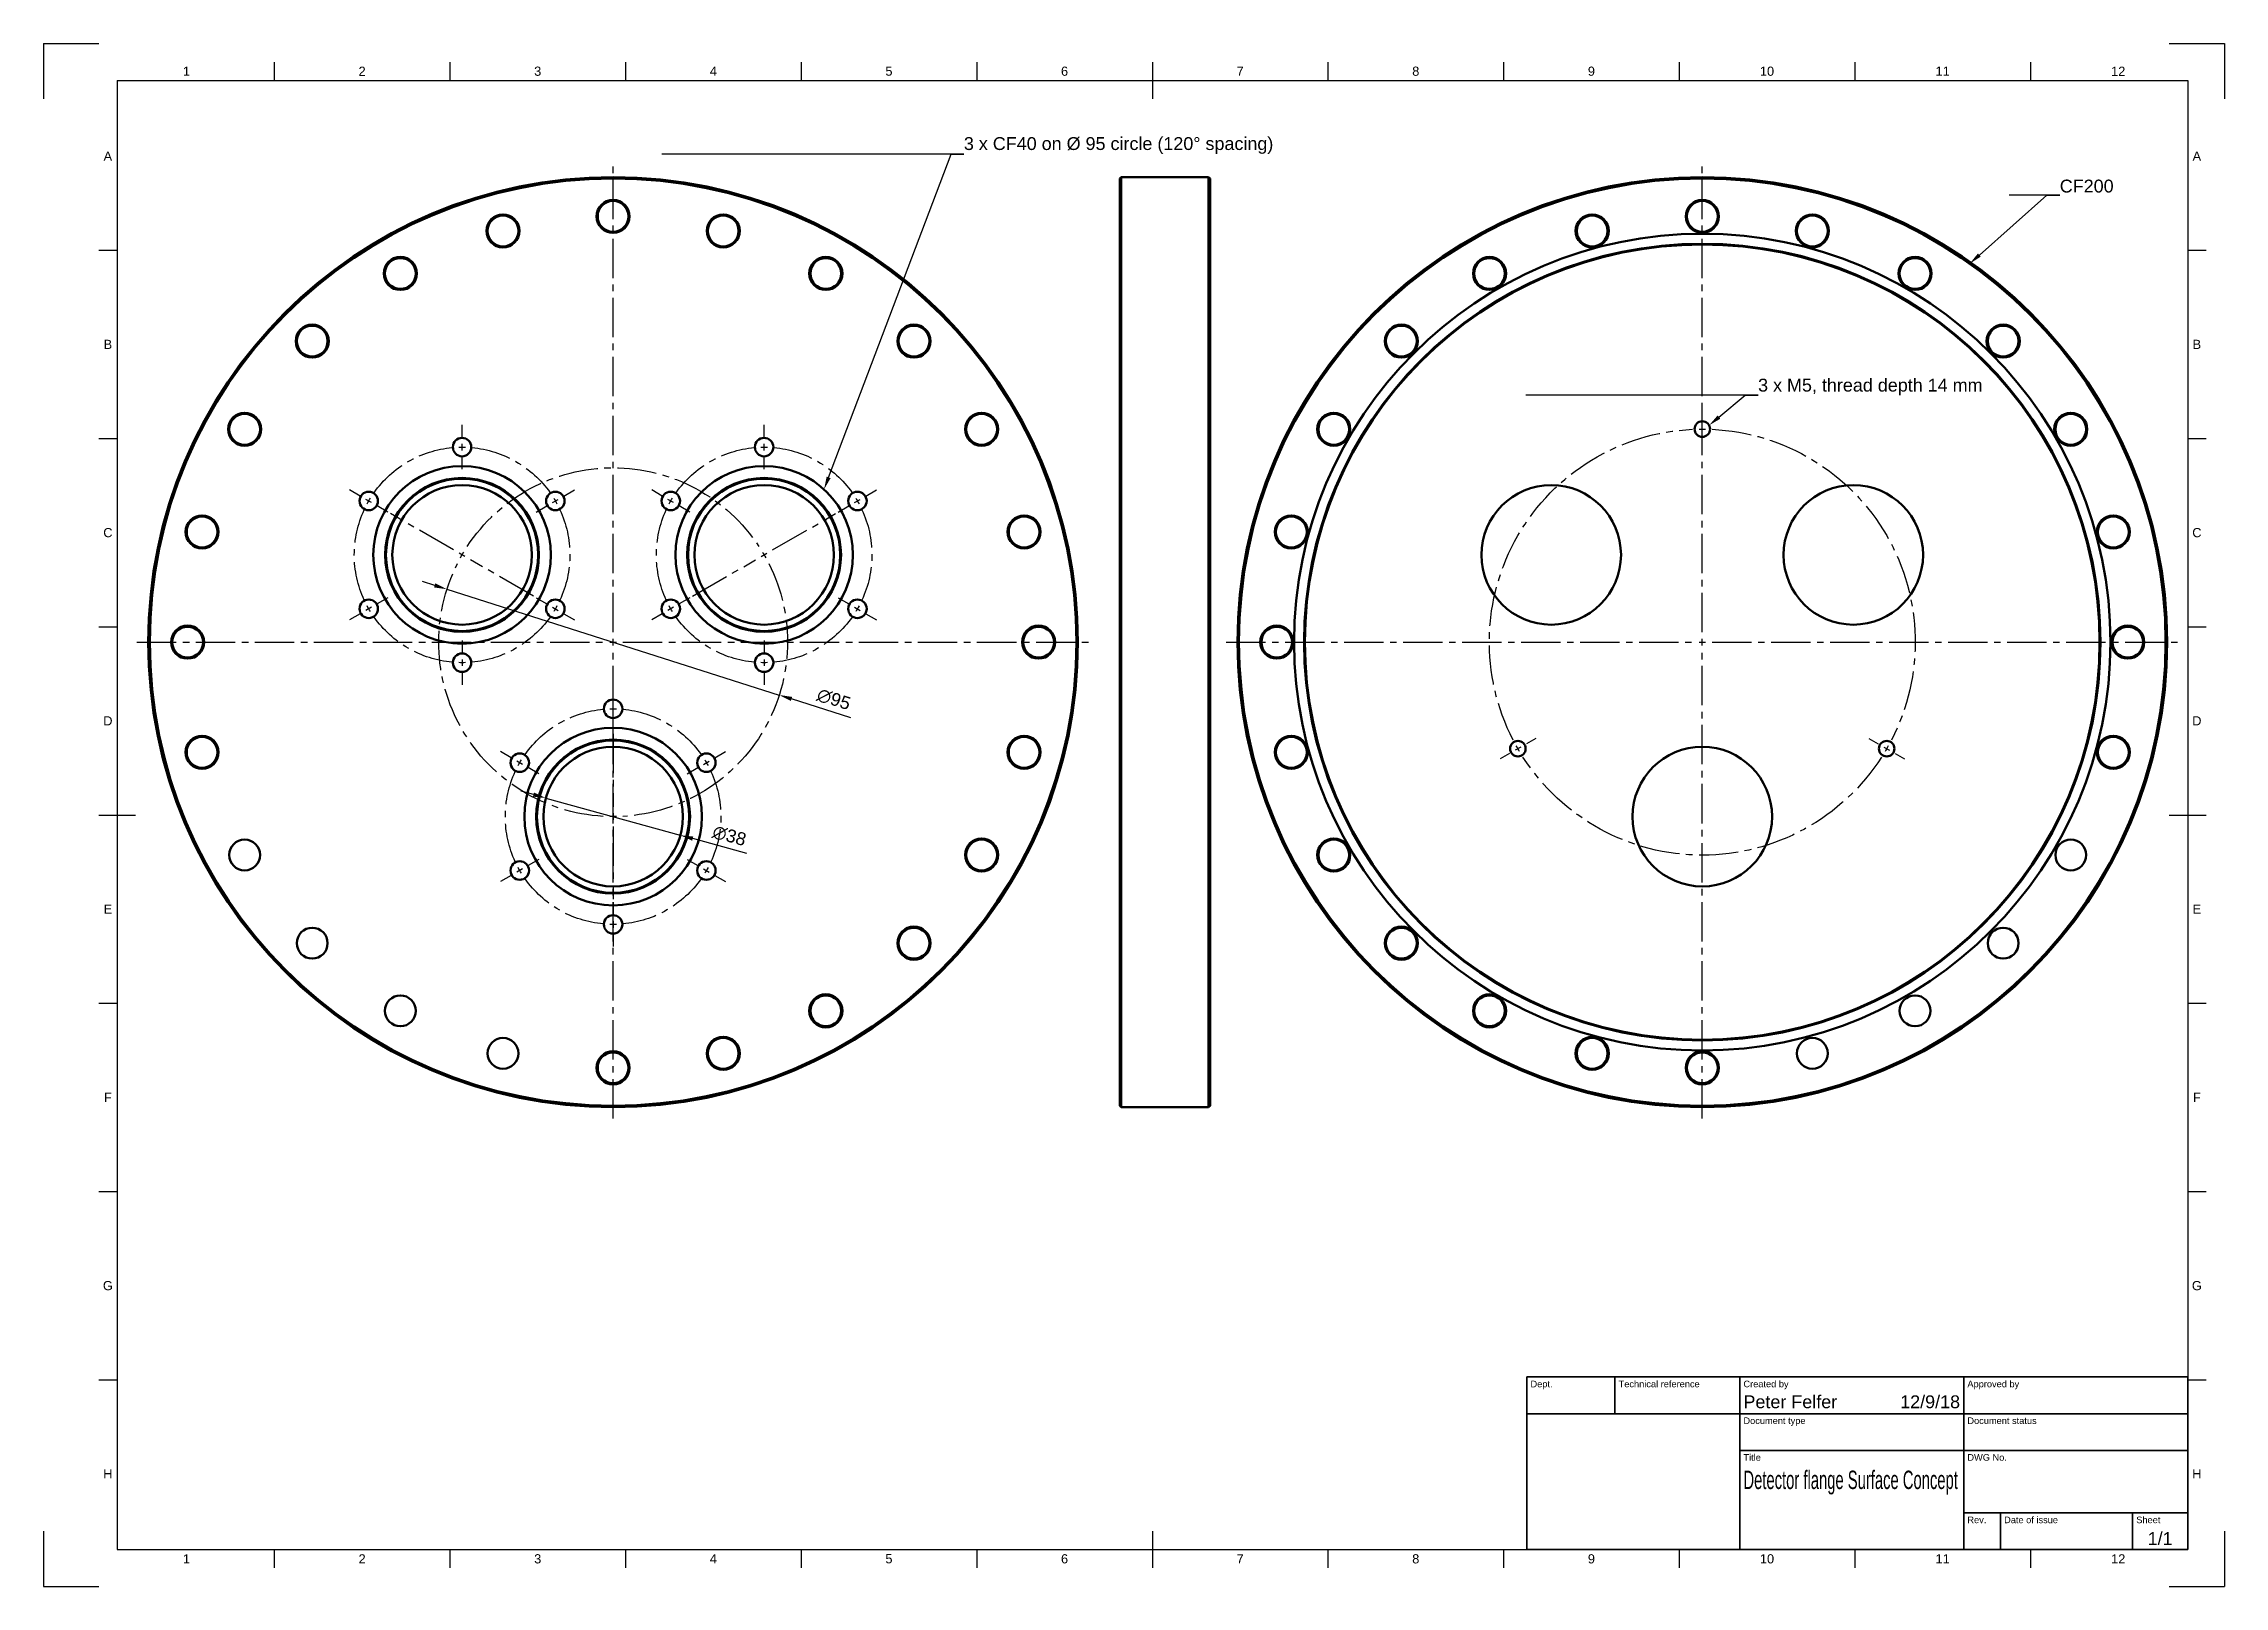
# Model space of a CAD drawing. Header units: millimetres. Extents: x 0 to 594, y 0 to 420.
import ezdxf
from ezdxf import colors
from ezdxf.entities.mleader import LeaderData, LeaderLine
from ezdxf.enums import TextEntityAlignment as Align
from ezdxf.math import Vec2, Vec3

# ---------------------------------------------------------------- set-up
doc = ezdxf.new("R2010")
doc.units = ezdxf.units.MM
doc.header["$LTSCALE"] = 0.75
doc.linetypes.add('CENTER2', pattern=[28.575, 19.05, -3.175, 3.175, -3.175])
for name, color, linetype, lineweight in [('Border', 7, 'Continuous', 25), ('FD_Dimensions', 7, 'Continuous', 25), ('Leaders', 7, 'Continuous', 25), ('Smart Centers', 7, 'CENTER2', 25), ('TitleBlock', 7, 'Continuous', 35), ('Visible', 7, 'Continuous', 50)]:
    doc.layers.add(name, color=color, linetype=linetype, lineweight=lineweight)
doc.styles.add('FusionTitle', font='')
doc.styles.get("Standard").update_dxf_attribs({"font": 'arial.ttf'})
doc.styles.get('FusionTitle').set_extended_font_data('Arial Unicode MS')
doc.dimstyles.new('Dim-ISO-25', dxfattribs={"dimtxt": 3.5, "dimasz": 3.5, "dimexe": 2, "dimexo": 2, "dimgap": 1.5, "dimtad": 1, "dimzin": 12, "dimdsep": 46, "dimtxsty": 'Standard', "dimcen": 0, "dimazin": 3, "dimtp": 0.1, "dimtm": 0.1, "dimtfac": 0.714, "dimtmove": 0, "dimatfit": 3, "dimfxl": 1, "dimtzin": 12, "dimarcsym": 0})

# ---------------------------------------------------------------- blocks, each defined once
blk = doc.blocks.new('ISO_A2_SHEET')
at = {"layer": 'Border'}
for p, q in [((0, 420), (15, 420)), ((0, 420), (0, 405)), ((579, 420), (594, 420)), ((594, 420), (594, 405)), ((20, 410), (584, 410)), ((20, 410), (20, 10)), ((62.8335, 415), (62.8335, 410)), ((110.6668, 415), (110.6668, 410)), ((158.5001, 415), (158.5001, 410)), ((206.3334, 415), (206.3334, 410)), ((254.1667, 415), (254.1667, 410)), ((302, 415), (302, 405)), ((349.8333, 415), (349.8333, 410)), ((397.6666, 415), (397.6666, 410)), ((445.4999, 415), (445.4999, 410)), ((493.3332, 415), (493.3332, 410)), ((541.1665, 415), (541.1665, 410)), ((584, 410), (584, 10)), ((15, 363.75), (20, 363.75)), ((584, 363.75), (589, 363.75)), ((15, 312.5), (20, 312.5)), ((584, 312.5), (589, 312.5)), ((15, 261.25), (20, 261.25)), ((584, 261.25), (589, 261.25)), ((15, 210), (25, 210)), ((579, 210), (589, 210)), ((15, 158.75), (20, 158.75)), ((584, 158.75), (589, 158.75)), ((15, 107.5), (20, 107.5)), ((584, 107.5), (589, 107.5)), ((15, 56.25), (20, 56.25)), ((584, 56.25), (589, 56.25)), ((0, 15), (0, 0)), ((302, 15), (302, 5)), ((594, 15), (594, 0)), ((20, 10), (584, 10)), ((62.8335, 10), (62.8335, 5)), ((110.6668, 10), (110.6668, 5)), ((158.5001, 10), (158.5001, 5)), ((206.3334, 10), (206.3334, 5)), ((254.1667, 10), (254.1667, 5)), ((349.8333, 10), (349.8333, 5)), ((397.6666, 10), (397.6666, 5)), ((445.4999, 10), (445.4999, 5)), ((493.3332, 10), (493.3332, 5)), ((541.1665, 10), (541.1665, 5)), ((0, 0), (15, 0)), ((579, 0), (594, 0))]:
    blk.add_line(p, q, dxfattribs=at)
at = {"layer": 'Border', "style": 'FusionTitle'}
for s, p in [('1', (38.91685, 412.5)), ('2', (86.75015, 412.5)), ('3', (134.58345, 412.5)), ('4', (182.41675, 412.5)), ('5', (230.25005, 412.5)), ('6', (278.08335, 412.5)), ('7', (325.91665, 412.5)), ('8', (373.74995, 412.5)), ('9', (421.58325, 412.5)), ('10', (469.41655, 412.5)), ('11', (517.24985, 412.5)), ('12', (565.08315, 412.5)), ('A', (17.5, 389.375)), ('A', (586.5, 389.375)), ('B', (17.5, 338.125)), ('B', (586.5, 338.125)), ('C', (17.5, 286.875)), ('C', (586.5, 286.875)), ('D', (17.5, 235.625)), ('D', (586.5, 235.625)), ('E', (17.5, 184.375)), ('E', (586.5, 184.375)), ('F', (17.5, 133.125)), ('F', (586.5, 133.125)), ('G', (17.5, 81.875)), ('G', (586.5, 81.875)), ('H', (17.5, 30.625)), ('H', (586.5, 30.625)), ('1', (38.91685, 7.5)), ('2', (86.75015, 7.5)), ('3', (134.58345, 7.5)), ('4', (182.41675, 7.5)), ('5', (230.25005, 7.5)), ('6', (278.08335, 7.5)), ('7', (325.91665, 7.5)), ('8', (373.74995, 7.5)), ('9', (421.58325, 7.5)), ('10', (469.41655, 7.5)), ('11', (517.24985, 7.5)), ('12', (565.08315, 7.5))]:
    blk.add_text(s, height=2.5, dxfattribs=at).set_placement(p, align=Align.MIDDLE)
blk = doc.blocks.new('ISO_TITLEBLOCK')
at = {"layer": 'TitleBlock'}
for p, q in [((0, 47), (-180, 47)), ((-180, 47), (-180, 0)), ((-156, 37), (-156, 47)), ((-122, 0), (-122, 47)), ((-61, 0), (-61, 47)), ((0, 0), (0, 47)), ((-180, 37), (0, 37)), ((-122, 27), (0, 27)), ((-61, 10), (0, 10)), ((-51, 0), (-51, 10)), ((-15, 0), (-15, 10)), ((-180, 0), (0, 0))]:
    blk.add_line(p, q, dxfattribs=at)
at = {"layer": 'TitleBlock', "style": 'FusionTitle'}
for s, p in [('Dept.', (-179, 46)), ('Technical reference', (-155, 46)), ('Created by', (-121, 46)), ('Approved by', (-60, 46)), ('Document type', (-121, 36)), ('Document status', (-60, 36)), ('Title', (-121, 26)), ('DWG No.', (-60, 26)), ('Rev.', (-60, 9)), ('Date of issue', (-50, 9)), ('Sheet', (-14, 9))]:
    blk.add_text(s, height=1.8, dxfattribs=at).set_placement(p, align=Align.TOP_LEFT)
for tag, p, height in [('DEPT', (-179, 38.5), 3.5), ('TECHNICAL_REFERENCE', (-155, 38.5), 3.5), ('CREATED_BY', (-121, 38.5), 3.5), ('APPROVED_BY', (-60, 38.5), 3.5), ('DOCUMENT_TYPE', (-121, 28.5), 3.5), ('DOCUMENT_STATUS', (-60, 28.5), 3.5), ('TITLE_1', (-121, 16.5), 5), ('TITLE_2', (-121, 9), 5), ('TITLE_3', (-121, 1.5), 5), ('DATE_OF_ISSUE', (-50, 1.5), 3.5)]:
    blk.add_attdef(tag, p, '', height=height, dxfattribs=at)
for tag, p in [('CREATED_DATE', (-62, 38.5)), ('APPROVED_DATE', (-1, 38.5))]:
    blk.add_attdef(tag, text='', height=3.5, dxfattribs=at).set_placement(p, align=Align.RIGHT)
for tag, height, p in [('DRAWING_NUMBER', 5, (-30.5, 16.6)), ('REV', 3.5, (-56, 3.1)), ('SHEET', 3.5, (-7.5, 3.1))]:
    blk.add_attdef(tag, text='', height=height, dxfattribs=at).set_placement(p, align=Align.MIDDLE)
blk = doc.blocks.new('*U6')
at = {"layer": 'Smart Centers', "color": 0, "ltscale": 0.75, "transparency": 16777216}
for p, q in [((45.365009, -26.1915), (47.909473, -27.660547)), ((52.549474, -30.339453), (55.093938, -31.8085))]:
    blk.add_line(p, q, dxfattribs=at)
at = {"layer": 'Smart Centers', "color": 0, "linetype": 'Continuous', "ltscale": 0.75, "transparency": 16777216}
blk.add_line((49.45614, -28.553516), (51.002807, -29.446484), dxfattribs=at)
at = {"layer": 'Smart Centers', "color": 0, "linetype": 'Continuous', "ltscale": 0.75, "transparency": 16777216, "extrusion": (0, 0, -1)}
blk.add_arc((0, 0), 58, 209.117865, 210.882135, dxfattribs=at)
blk = doc.blocks.new('*U7')
at = {"layer": 'Smart Centers', "color": 0, "ltscale": 0.75, "transparency": 16777216}
for p, q in [((0, 60.678906), (0, 63.617)), ((0, 52.383), (0, 55.321094))]:
    blk.add_line(p, q, dxfattribs=at)
at = {"layer": 'Smart Centers', "color": 0, "linetype": 'Continuous', "ltscale": 0.75, "transparency": 16777216}
blk.add_line((0, 57.107031), (0, 58.892969), dxfattribs=at)
at = {"layer": 'Smart Centers', "color": 0, "linetype": 'Continuous', "ltscale": 0.75, "transparency": 16777216, "extrusion": (0, 0, -1)}
blk.add_arc((0, 0), 58, 89.117865, 90.882135, dxfattribs=at)
blk = doc.blocks.new('*U8')
at = {"layer": 'Smart Centers', "color": 0, "linetype": 'Continuous', "ltscale": 0.75, "transparency": 16777216}
blk.add_line((-49.45614, -28.553516), (-51.002807, -29.446484), dxfattribs=at)
at = {"layer": 'Smart Centers', "color": 0, "ltscale": 0.75, "transparency": 16777216}
for p, q in [((-45.365009, -26.1915), (-47.909473, -27.660547)), ((-52.549474, -30.339453), (-55.093938, -31.8085))]:
    blk.add_line(p, q, dxfattribs=at)
at = {"layer": 'Smart Centers', "color": 0, "linetype": 'Continuous', "ltscale": 0.75, "transparency": 16777216, "extrusion": (0, 0, -1)}
blk.add_arc((0, 0), 58, 329.117865, 330.882135, dxfattribs=at)
blk = doc.blocks.new('*U9')
at = {"layer": 'Smart Centers', "color": 0, "ltscale": 0.75, "transparency": 16777216, "extrusion": (0, 0, -1)}
for start, end in [(332.64661, 87.35339), (92.64661, 207.35339), (212.64661, 327.35339)]:
    blk.add_arc((0, 0), 58, start, end, dxfattribs=at)
at = {"layer": 'Smart Centers', "color": 0, "ltscale": 0.75, "transparency": 16777216}
for name in ['*U7', '*U8', '*U6']:
    blk.add_blockref(name, (0, 0), dxfattribs=at)
blk = doc.blocks.new('*U10')
at = {"layer": 'Smart Centers', "color": 0, "ltscale": 0.75, "transparency": 16777216}
for p, q in [((0, 2.678906), (0, 129.7)), ((-129.7, 0), (-2.678906, 0)), ((2.678906, 0), (129.7, 0)), ((0, -129.7), (0, -2.678906))]:
    blk.add_line(p, q, dxfattribs=at)
at = {"layer": 'Smart Centers', "color": 0, "linetype": 'Continuous', "ltscale": 0.75, "transparency": 16777216}
for p, q in [((-0.892969, 0), (0.892969, 0)), ((0, -0.892969), (0, 0.892969))]:
    blk.add_line(p, q, dxfattribs=at)
blk = doc.blocks.new('*U11')
at = {"layer": 'Smart Centers', "color": 0, "ltscale": 0.75, "transparency": 16777216}
for p, q in [((0, 2.678906), (0, 129.7)), ((-129.7, 0), (-2.678906, 0)), ((2.678906, 0), (129.7, 0)), ((0, -129.7), (0, -2.678906))]:
    blk.add_line(p, q, dxfattribs=at)
at = {"layer": 'Smart Centers', "color": 0, "linetype": 'Continuous', "ltscale": 0.75, "transparency": 16777216}
for p, q in [((-0.892969, 0), (0.892969, 0)), ((0, -0.892969), (0, 0.892969))]:
    blk.add_line(p, q, dxfattribs=at)
blk = doc.blocks.new('*D39')
at = {"layer": 'Defpoints', "color": 0, "transparency": 16777216}
for p in [(136.802367, 214.623899), (173.428594, 204.498709)]:
    blk.add_point(p, dxfattribs=at)
at = {"layer": 'FD_Dimensions', "lineweight": -2, "transparency": 16777216}
for p, q in [((133.428899, 215.556482), (130.05543, 216.489065)), ((136.802367, 214.623899), (173.428594, 204.498709)), ((191.578985, 199.481098), (176.802063, 203.566125))]:
    blk.add_line(p, q, dxfattribs=at)
at = {"layer": 'FD_Dimensions', "transparency": 16777216}
for points in [[(133.584329, 216.118727), (133.273468, 214.994237), (136.802367, 214.623899)], [(176.957493, 204.12837), (176.646632, 203.003881), (173.428594, 204.498709)]]:
    blk.add_solid(points, dxfattribs=at)
at = {"layer": 'FD_Dimensions', "color": 0, "transparency": 16777216, "insert": (186.780321, 204.319523), "char_height": 3.5, "attachment_point": 5, "rotation": 344.546748373}
blk.add_mtext('∅38', dxfattribs=at)
blk = doc.blocks.new('*U13')
at = {"layer": 'Smart Centers', "color": 0, "ltscale": 0.75, "transparency": 16777216}
for p, q in [((43.456208, 25.089453), (60.621778, 35)), ((21.650635, 12.5), (38.816206, 22.410547))]:
    blk.add_line(p, q, dxfattribs=at)
at = {"layer": 'Smart Centers', "color": 0, "linetype": 'Continuous', "ltscale": 0.75, "transparency": 16777216}
blk.add_line((40.362873, 23.303516), (41.90954, 24.196484), dxfattribs=at)
at = {"layer": 'Smart Centers', "color": 0, "linetype": 'Continuous', "ltscale": 0.75, "transparency": 16777216, "extrusion": (0, 0, -1)}
blk.add_arc((0, 0), 47.5, 148.922861, 151.077139, dxfattribs=at)
blk = doc.blocks.new('*U14')
at = {"layer": 'Smart Centers', "color": 0, "ltscale": 0.75, "transparency": 16777216}
for p, q in [((-43.456208, 25.089453), (-60.621778, 35)), ((-21.650635, 12.5), (-38.816206, 22.410547))]:
    blk.add_line(p, q, dxfattribs=at)
at = {"layer": 'Smart Centers', "color": 0, "linetype": 'Continuous', "ltscale": 0.75, "transparency": 16777216}
blk.add_line((-40.362873, 23.303516), (-41.90954, 24.196484), dxfattribs=at)
at = {"layer": 'Smart Centers', "color": 0, "linetype": 'Continuous', "ltscale": 0.75, "transparency": 16777216, "extrusion": (0, 0, -1)}
blk.add_arc((0, 0), 47.5, 28.922861, 31.077139, dxfattribs=at)
blk = doc.blocks.new('*U15')
at = {"layer": 'Smart Centers', "color": 0, "ltscale": 0.75, "transparency": 16777216}
for p, q in [((0, -25), (0, -44.821094)), ((0, -50.178906), (0, -70))]:
    blk.add_line(p, q, dxfattribs=at)
at = {"layer": 'Smart Centers', "color": 0, "linetype": 'Continuous', "ltscale": 0.75, "transparency": 16777216}
blk.add_line((0, -46.607031), (0, -48.392969), dxfattribs=at)
at = {"layer": 'Smart Centers', "color": 0, "linetype": 'Continuous', "ltscale": 0.75, "transparency": 16777216, "extrusion": (0, 0, -1)}
blk.add_arc((0, 0), 47.5, 268.922861, 271.077139, dxfattribs=at)
blk = doc.blocks.new('*U16')
at = {"layer": 'Smart Centers', "color": 0, "ltscale": 0.75, "transparency": 16777216, "extrusion": (0, 0, -1)}
for start, end in [(33.2318, 146.7682), (273.2318, 26.7682), (153.2318, 266.7682)]:
    blk.add_arc((0, 0), 47.5, start, end, dxfattribs=at)
at = {"layer": 'Smart Centers', "color": 0, "ltscale": 0.75, "transparency": 16777216}
for name in ['*U14', '*U13', '*U15']:
    blk.add_blockref(name, (0, 0), dxfattribs=at)
blk = doc.blocks.new('*D40')
at = {"layer": 'Defpoints', "color": 0, "transparency": 16777216}
for p in [(109.85098, 271.461823), (200.379981, 242.660784)]:
    blk.add_point(p, dxfattribs=at)
at = {"layer": 'FD_Dimensions', "lineweight": -2, "transparency": 16777216}
for p, q in [((106.515701, 272.522914), (103.180422, 273.584005)), ((109.85098, 271.461823), (200.379981, 242.660784)), ((219.847506, 236.467355), (203.71526, 241.599693))]:
    blk.add_line(p, q, dxfattribs=at)
at = {"layer": 'FD_Dimensions', "transparency": 16777216}
for points in [[(106.692549, 273.078794), (106.338852, 271.967035), (109.85098, 271.461823)], [(203.892109, 242.155573), (203.538412, 241.043813), (200.379981, 242.660784)]]:
    blk.add_solid(points, dxfattribs=at)
at = {"layer": 'FD_Dimensions', "color": 0, "transparency": 16777216, "insert": (215.228556, 241.488897), "char_height": 3.5, "attachment_point": 5, "rotation": 342.351962936}
blk.add_mtext('∅95', dxfattribs=at)
blk = doc.blocks.new('*U18')
at = {"layer": 'Smart Centers', "color": 0, "ltscale": 0.75, "transparency": 16777216}
for p, q in [((-20.206538, -11.66625), (-23.097845, -13.335547)), ((-27.737846, -16.014453), (-30.629153, -17.68375))]:
    blk.add_line(p, q, dxfattribs=at)
at = {"layer": 'Smart Centers', "color": 0, "linetype": 'Continuous', "ltscale": 0.75, "transparency": 16777216}
blk.add_line((-24.644512, -14.228516), (-26.191179, -15.121484), dxfattribs=at)
at = {"layer": 'Smart Centers', "color": 0, "linetype": 'Continuous', "ltscale": 0.75, "transparency": 16777216, "extrusion": (0, 0, -1)}
blk.add_arc((0, 0), 29.35, 328.256718, 331.743282, dxfattribs=at)
blk = doc.blocks.new('*U19')
at = {"layer": 'Smart Centers', "color": 0, "ltscale": 0.75, "transparency": 16777216}
for p, q in [((0, -23.3325), (0, -26.671094)), ((0, -32.028906), (0, -35.3675))]:
    blk.add_line(p, q, dxfattribs=at)
at = {"layer": 'Smart Centers', "color": 0, "linetype": 'Continuous', "ltscale": 0.75, "transparency": 16777216}
blk.add_line((0, -28.457031), (0, -30.242969), dxfattribs=at)
at = {"layer": 'Smart Centers', "color": 0, "linetype": 'Continuous', "ltscale": 0.75, "transparency": 16777216, "extrusion": (0, 0, -1)}
blk.add_arc((0, 0), 29.35, 268.256718, 271.743282, dxfattribs=at)
blk = doc.blocks.new('*U20')
at = {"layer": 'Smart Centers', "color": 0, "ltscale": 0.75, "transparency": 16777216}
for p, q in [((20.206538, -11.66625), (23.097845, -13.335547)), ((27.737846, -16.014453), (30.629153, -17.68375))]:
    blk.add_line(p, q, dxfattribs=at)
at = {"layer": 'Smart Centers', "color": 0, "linetype": 'Continuous', "ltscale": 0.75, "transparency": 16777216}
blk.add_line((24.644512, -14.228516), (26.191179, -15.121484), dxfattribs=at)
at = {"layer": 'Smart Centers', "color": 0, "linetype": 'Continuous', "ltscale": 0.75, "transparency": 16777216, "extrusion": (0, 0, -1)}
blk.add_arc((0, 0), 29.35, 208.256718, 211.743282, dxfattribs=at)
blk = doc.blocks.new('*U21')
at = {"layer": 'Smart Centers', "color": 0, "ltscale": 0.75, "transparency": 16777216}
for p, q in [((20.206538, 11.66625), (23.097845, 13.335547)), ((27.737846, 16.014453), (30.629153, 17.68375))]:
    blk.add_line(p, q, dxfattribs=at)
at = {"layer": 'Smart Centers', "color": 0, "linetype": 'Continuous', "ltscale": 0.75, "transparency": 16777216}
blk.add_line((24.644512, 14.228516), (26.191179, 15.121484), dxfattribs=at)
at = {"layer": 'Smart Centers', "color": 0, "linetype": 'Continuous', "ltscale": 0.75, "transparency": 16777216, "extrusion": (0, 0, -1)}
blk.add_arc((0, 0), 29.35, 148.256718, 151.743282, dxfattribs=at)
blk = doc.blocks.new('*U22')
at = {"layer": 'Smart Centers', "color": 0, "ltscale": 0.75, "transparency": 16777216}
for p, q in [((0, 32.028906), (0, 35.3675)), ((0, 23.3325), (0, 26.671094))]:
    blk.add_line(p, q, dxfattribs=at)
at = {"layer": 'Smart Centers', "color": 0, "linetype": 'Continuous', "ltscale": 0.75, "transparency": 16777216}
blk.add_line((0, 28.457031), (0, 30.242969), dxfattribs=at)
at = {"layer": 'Smart Centers', "color": 0, "linetype": 'Continuous', "ltscale": 0.75, "transparency": 16777216, "extrusion": (0, 0, -1)}
blk.add_arc((0, 0), 29.35, 88.256718, 91.743282, dxfattribs=at)
blk = doc.blocks.new('*U23')
at = {"layer": 'Smart Centers', "color": 0, "ltscale": 0.75, "transparency": 16777216}
for p, q in [((-27.737846, 16.014453), (-30.629153, 17.68375)), ((-20.206538, 11.66625), (-23.097845, 13.335547))]:
    blk.add_line(p, q, dxfattribs=at)
at = {"layer": 'Smart Centers', "color": 0, "linetype": 'Continuous', "ltscale": 0.75, "transparency": 16777216}
blk.add_line((-24.644512, 14.228516), (-26.191179, 15.121484), dxfattribs=at)
at = {"layer": 'Smart Centers', "color": 0, "linetype": 'Continuous', "ltscale": 0.75, "transparency": 16777216, "extrusion": (0, 0, -1)}
blk.add_arc((0, 0), 29.35, 28.256718, 31.743282, dxfattribs=at)
blk = doc.blocks.new('*U24')
at = {"layer": 'Smart Centers', "color": 0, "ltscale": 0.75, "transparency": 16777216, "extrusion": (0, 0, -1)}
for start, end in [(35.23146, 84.76854), (95.23146, 144.76854), (335.23146, 24.76854), (155.23146, 204.76854), (275.23146, 324.76854), (215.23146, 264.76854)]:
    blk.add_arc((0, 0), 29.35, start, end, dxfattribs=at)
at = {"layer": 'Smart Centers', "color": 0, "ltscale": 0.75, "transparency": 16777216}
for name in ['*U22', '*U23', '*U21', '*U18', '*U20', '*U19']:
    blk.add_blockref(name, (0, 0), dxfattribs=at)
blk = doc.blocks.new('*U25')
at = {"layer": 'Smart Centers', "color": 0, "ltscale": 0.75, "transparency": 16777216}
for p, q in [((-27.737846, 16.014453), (-30.629153, 17.68375)), ((-20.206538, 11.66625), (-23.097845, 13.335547))]:
    blk.add_line(p, q, dxfattribs=at)
at = {"layer": 'Smart Centers', "color": 0, "linetype": 'Continuous', "ltscale": 0.75, "transparency": 16777216}
blk.add_line((-24.644512, 14.228516), (-26.191179, 15.121484), dxfattribs=at)
at = {"layer": 'Smart Centers', "color": 0, "linetype": 'Continuous', "ltscale": 0.75, "transparency": 16777216, "extrusion": (0, 0, -1)}
blk.add_arc((0, 0), 29.35, 28.256718, 31.743282, dxfattribs=at)
blk = doc.blocks.new('*U26')
at = {"layer": 'Smart Centers', "color": 0, "ltscale": 0.75, "transparency": 16777216}
for p, q in [((0, 32.028906), (0, 35.3675)), ((0, 23.3325), (0, 26.671094))]:
    blk.add_line(p, q, dxfattribs=at)
at = {"layer": 'Smart Centers', "color": 0, "linetype": 'Continuous', "ltscale": 0.75, "transparency": 16777216}
blk.add_line((0, 28.457031), (0, 30.242969), dxfattribs=at)
at = {"layer": 'Smart Centers', "color": 0, "linetype": 'Continuous', "ltscale": 0.75, "transparency": 16777216, "extrusion": (0, 0, -1)}
blk.add_arc((0, 0), 29.35, 88.256718, 91.743282, dxfattribs=at)
blk = doc.blocks.new('*U27')
at = {"layer": 'Smart Centers', "color": 0, "ltscale": 0.75, "transparency": 16777216}
for p, q in [((20.206538, 11.66625), (23.097845, 13.335547)), ((27.737846, 16.014453), (30.629153, 17.68375))]:
    blk.add_line(p, q, dxfattribs=at)
at = {"layer": 'Smart Centers', "color": 0, "linetype": 'Continuous', "ltscale": 0.75, "transparency": 16777216}
blk.add_line((24.644512, 14.228516), (26.191179, 15.121484), dxfattribs=at)
at = {"layer": 'Smart Centers', "color": 0, "linetype": 'Continuous', "ltscale": 0.75, "transparency": 16777216, "extrusion": (0, 0, -1)}
blk.add_arc((0, 0), 29.35, 148.256718, 151.743282, dxfattribs=at)
blk = doc.blocks.new('*U28')
at = {"layer": 'Smart Centers', "color": 0, "ltscale": 0.75, "transparency": 16777216}
for p, q in [((20.206538, -11.66625), (23.097845, -13.335547)), ((27.737846, -16.014453), (30.629153, -17.68375))]:
    blk.add_line(p, q, dxfattribs=at)
at = {"layer": 'Smart Centers', "color": 0, "linetype": 'Continuous', "ltscale": 0.75, "transparency": 16777216}
blk.add_line((24.644512, -14.228516), (26.191179, -15.121484), dxfattribs=at)
at = {"layer": 'Smart Centers', "color": 0, "linetype": 'Continuous', "ltscale": 0.75, "transparency": 16777216, "extrusion": (0, 0, -1)}
blk.add_arc((0, 0), 29.35, 208.256718, 211.743282, dxfattribs=at)
blk = doc.blocks.new('*U29')
at = {"layer": 'Smart Centers', "color": 0, "ltscale": 0.75, "transparency": 16777216}
for p, q in [((0, -23.3325), (0, -26.671094)), ((0, -32.028906), (0, -35.3675))]:
    blk.add_line(p, q, dxfattribs=at)
at = {"layer": 'Smart Centers', "color": 0, "linetype": 'Continuous', "ltscale": 0.75, "transparency": 16777216}
blk.add_line((0, -28.457031), (0, -30.242969), dxfattribs=at)
at = {"layer": 'Smart Centers', "color": 0, "linetype": 'Continuous', "ltscale": 0.75, "transparency": 16777216, "extrusion": (0, 0, -1)}
blk.add_arc((0, 0), 29.35, 268.256718, 271.743282, dxfattribs=at)
blk = doc.blocks.new('*U30')
at = {"layer": 'Smart Centers', "color": 0, "ltscale": 0.75, "transparency": 16777216}
for p, q in [((-20.206538, -11.66625), (-23.097845, -13.335547)), ((-27.737846, -16.014453), (-30.629153, -17.68375))]:
    blk.add_line(p, q, dxfattribs=at)
at = {"layer": 'Smart Centers', "color": 0, "linetype": 'Continuous', "ltscale": 0.75, "transparency": 16777216}
blk.add_line((-24.644512, -14.228516), (-26.191179, -15.121484), dxfattribs=at)
at = {"layer": 'Smart Centers', "color": 0, "linetype": 'Continuous', "ltscale": 0.75, "transparency": 16777216, "extrusion": (0, 0, -1)}
blk.add_arc((0, 0), 29.35, 328.256718, 331.743282, dxfattribs=at)
blk = doc.blocks.new('*U31')
at = {"layer": 'Smart Centers', "color": 0, "ltscale": 0.75, "transparency": 16777216, "extrusion": (0, 0, -1)}
for start, end in [(35.23146, 84.76854), (95.23146, 144.76854), (335.23146, 24.76854), (155.23146, 204.76854), (275.23146, 324.76854), (215.23146, 264.76854)]:
    blk.add_arc((0, 0), 29.35, start, end, dxfattribs=at)
at = {"layer": 'Smart Centers', "color": 0, "ltscale": 0.75, "transparency": 16777216}
for name in ['*U26', '*U25', '*U27', '*U30', '*U28', '*U29']:
    blk.add_blockref(name, (0, 0), dxfattribs=at)
blk = doc.blocks.new('*U32')
at = {"layer": 'Smart Centers', "color": 0, "ltscale": 0.75, "transparency": 16777216}
for p, q in [((0, 32.028906), (0, 35.3675)), ((0, 23.3325), (0, 26.671094))]:
    blk.add_line(p, q, dxfattribs=at)
at = {"layer": 'Smart Centers', "color": 0, "linetype": 'Continuous', "ltscale": 0.75, "transparency": 16777216}
blk.add_line((0, 28.457031), (0, 30.242969), dxfattribs=at)
at = {"layer": 'Smart Centers', "color": 0, "linetype": 'Continuous', "ltscale": 0.75, "transparency": 16777216, "extrusion": (0, 0, -1)}
blk.add_arc((0, 0), 29.35, 88.256718, 91.743282, dxfattribs=at)
blk = doc.blocks.new('*U33')
at = {"layer": 'Smart Centers', "color": 0, "ltscale": 0.75, "transparency": 16777216}
for p, q in [((20.206538, 11.66625), (23.097845, 13.335547)), ((27.737846, 16.014453), (30.629153, 17.68375))]:
    blk.add_line(p, q, dxfattribs=at)
at = {"layer": 'Smart Centers', "color": 0, "linetype": 'Continuous', "ltscale": 0.75, "transparency": 16777216}
blk.add_line((24.644512, 14.228516), (26.191179, 15.121484), dxfattribs=at)
at = {"layer": 'Smart Centers', "color": 0, "linetype": 'Continuous', "ltscale": 0.75, "transparency": 16777216, "extrusion": (0, 0, -1)}
blk.add_arc((0, 0), 29.35, 148.256718, 151.743282, dxfattribs=at)
blk = doc.blocks.new('*U34')
at = {"layer": 'Smart Centers', "color": 0, "ltscale": 0.75, "transparency": 16777216}
for p, q in [((20.206538, -11.66625), (23.097845, -13.335547)), ((27.737846, -16.014453), (30.629153, -17.68375))]:
    blk.add_line(p, q, dxfattribs=at)
at = {"layer": 'Smart Centers', "color": 0, "linetype": 'Continuous', "ltscale": 0.75, "transparency": 16777216}
blk.add_line((24.644512, -14.228516), (26.191179, -15.121484), dxfattribs=at)
at = {"layer": 'Smart Centers', "color": 0, "linetype": 'Continuous', "ltscale": 0.75, "transparency": 16777216, "extrusion": (0, 0, -1)}
blk.add_arc((0, 0), 29.35, 208.256718, 211.743282, dxfattribs=at)
blk = doc.blocks.new('*U35')
at = {"layer": 'Smart Centers', "color": 0, "ltscale": 0.75, "transparency": 16777216}
for p, q in [((0, -23.3325), (0, -26.671094)), ((0, -32.028906), (0, -35.3675))]:
    blk.add_line(p, q, dxfattribs=at)
at = {"layer": 'Smart Centers', "color": 0, "linetype": 'Continuous', "ltscale": 0.75, "transparency": 16777216}
blk.add_line((0, -28.457031), (0, -30.242969), dxfattribs=at)
at = {"layer": 'Smart Centers', "color": 0, "linetype": 'Continuous', "ltscale": 0.75, "transparency": 16777216, "extrusion": (0, 0, -1)}
blk.add_arc((0, 0), 29.35, 268.256718, 271.743282, dxfattribs=at)
blk = doc.blocks.new('*U36')
at = {"layer": 'Smart Centers', "color": 0, "ltscale": 0.75, "transparency": 16777216}
for p, q in [((-20.206538, -11.66625), (-23.097845, -13.335547)), ((-27.737846, -16.014453), (-30.629153, -17.68375))]:
    blk.add_line(p, q, dxfattribs=at)
at = {"layer": 'Smart Centers', "color": 0, "linetype": 'Continuous', "ltscale": 0.75, "transparency": 16777216}
blk.add_line((-24.644512, -14.228516), (-26.191179, -15.121484), dxfattribs=at)
at = {"layer": 'Smart Centers', "color": 0, "linetype": 'Continuous', "ltscale": 0.75, "transparency": 16777216, "extrusion": (0, 0, -1)}
blk.add_arc((0, 0), 29.35, 328.256718, 331.743282, dxfattribs=at)
blk = doc.blocks.new('*U37')
at = {"layer": 'Smart Centers', "color": 0, "ltscale": 0.75, "transparency": 16777216}
for p, q in [((-27.737846, 16.014453), (-30.629153, 17.68375)), ((-20.206538, 11.66625), (-23.097845, 13.335547))]:
    blk.add_line(p, q, dxfattribs=at)
at = {"layer": 'Smart Centers', "color": 0, "linetype": 'Continuous', "ltscale": 0.75, "transparency": 16777216}
blk.add_line((-24.644512, 14.228516), (-26.191179, 15.121484), dxfattribs=at)
at = {"layer": 'Smart Centers', "color": 0, "linetype": 'Continuous', "ltscale": 0.75, "transparency": 16777216, "extrusion": (0, 0, -1)}
blk.add_arc((0, 0), 29.35, 28.256718, 31.743282, dxfattribs=at)
blk = doc.blocks.new('*U38')
at = {"layer": 'Smart Centers', "color": 0, "ltscale": 0.75, "transparency": 16777216, "extrusion": (0, 0, -1)}
for start, end in [(35.23146, 84.76854), (95.23146, 144.76854), (335.23146, 24.76854), (155.23146, 204.76854), (275.23146, 324.76854), (215.23146, 264.76854)]:
    blk.add_arc((0, 0), 29.35, start, end, dxfattribs=at)
at = {"layer": 'Smart Centers', "color": 0, "ltscale": 0.75, "transparency": 16777216}
for name in ['*U32', '*U37', '*U33', '*U36', '*U34', '*U35']:
    blk.add_blockref(name, (0, 0), dxfattribs=at)

msp = doc.modelspace()

# ---------------------------------------------------------------- linework, layer by layer
at = {"layer": 'Visible', "extrusion": (-1e-16, -1, 0)}
for p, q in [((293.136245, 383.261304), (293.536245, 383.661304)), ((293.136245, 383.261304), (293.136245, 130.861304)), ((293.536245, 130.461304), (293.536245, 383.661304)), ((293.536245, 383.661304), (317.336245, 383.661304)), ((317.336245, 383.661304), (317.336245, 130.461304)), ((317.736245, 383.261304), (317.336245, 383.661304)), ((317.736245, 130.861304), (317.736245, 383.261304)), ((293.136245, 130.861304), (293.536245, 130.461304)), ((317.736245, 130.861304), (317.336245, 130.461304)), ((293.536245, 130.461304), (317.336245, 130.461304))]:
    msp.add_line(p, q, dxfattribs=at)
at = {"layer": 'Visible', "extrusion": (-1e-16, 0, -1)}
for centre, radius in [((-155.115481, 257.061304), 126.6), ((-155.115481, 372.961304), 4.5), ((-125.118353, 369.012107), 4.5), ((-185.112608, 369.012107), 4.5), ((-97.165481, 357.433648), 4.5), ((-213.065481, 357.433648), 4.5), ((-73.161805, 339.01498), 4.5), ((-237.069157, 339.01498), 4.5), ((-54.743136, 315.011304), 4.5), ((-255.487825, 315.011304), 4.5), ((-113.979274, 310.161304), 2.5175), ((-196.251687, 310.161304), 2.5175), ((-113.979274, 280.811304), 24.175), ((-196.251687, 280.811304), 24.175), ((-88.561428, 295.486304), 2.5175), ((-113.979274, 280.811304), 20.95), ((-113.979274, 280.811304), 20.731618), ((-113.979274, 280.811304), 19), ((-139.39712, 295.486304), 2.5175), ((-170.833842, 295.486304), 2.5175), ((-196.251687, 280.811304), 20.95), ((-196.251687, 280.811304), 20.731618), ((-196.251687, 280.811304), 19), ((-221.669533, 295.486304), 2.5175), ((-43.164677, 287.058431), 4.5), ((-267.066284, 287.058431), 4.5), ((-88.561428, 266.136304), 2.5175), ((-139.39712, 266.136304), 2.5175), ((-170.833842, 266.136304), 2.5175), ((-221.669533, 266.136304), 2.5175), ((-39.215481, 257.061304), 4.5), ((-271.015481, 257.061304), 4.5), ((-113.979274, 251.461304), 2.5175), ((-196.251687, 251.461304), 2.5175), ((-155.115481, 238.911304), 2.5175), ((-155.115481, 209.561304), 24.175), ((-43.164677, 227.064176), 4.5), ((-129.697635, 224.236304), 2.5175), ((-155.115481, 209.561304), 20.95), ((-155.115481, 209.561304), 20.731618), ((-155.115481, 209.561304), 19), ((-180.533326, 224.236304), 2.5175), ((-267.066284, 227.064176), 4.5), ((-255.487825, 199.111304), 4.5), ((-129.697635, 194.886304), 2.5175), ((-180.533326, 194.886304), 2.5175), ((-155.115481, 180.211304), 2.5175), ((-237.069157, 175.107628), 4.5), ((-213.065481, 156.688959), 4.5), ((-185.112608, 145.1105), 4.5), ((-155.115481, 141.161304), 4.5)]:
    msp.add_circle(centre, radius, dxfattribs=at)
at = {"layer": 'Visible'}
for centre, radius in [((155.115481, 257.061304), 126.2), ((451.7896, 257.061304), 126.2), ((155.115481, 372.961304), 4.2), ((451.7896, 372.961304), 4.2), ((125.118353, 369.012107), 4.2), ((185.112608, 369.012107), 4.2), ((421.792473, 369.012107), 4.2), ((481.786728, 369.012107), 4.2), ((97.165481, 357.433648), 4.2), ((213.065481, 357.433648), 4.2), ((393.8396, 357.433648), 4.2), ((509.7396, 357.433648), 4.2), ((73.161805, 339.01498), 4.2), ((237.069157, 339.01498), 4.2), ((369.835924, 339.01498), 4.2), ((533.743276, 339.01498), 4.2), ((54.743136, 315.011304), 4.2), ((255.487825, 315.011304), 4.2), ((351.417256, 315.011304), 4.2), ((552.161945, 315.011304), 4.2), ((43.164677, 287.058431), 4.2), ((267.066284, 287.058431), 4.2), ((339.838797, 287.058431), 4.2), ((563.740404, 287.058431), 4.2), ((39.215481, 257.061304), 4.2), ((271.015481, 257.061304), 4.2), ((335.8896, 257.061304), 4.2), ((567.6896, 257.061304), 4.2), ((43.164677, 227.064176), 4.2), ((267.066284, 227.064176), 4.2), ((339.838797, 227.064176), 4.2), ((563.740404, 227.064176), 4.2), ((54.743136, 199.111304), 4.2), ((255.487825, 199.111304), 4.2), ((351.417256, 199.111304), 4.2), ((73.161805, 175.107628), 4.2), ((237.069157, 175.107628), 4.2), ((369.835924, 175.107628), 4.2), ((97.165481, 156.688959), 4.2), ((213.065481, 156.688959), 4.2), ((393.8396, 156.688959), 4.2), ((125.118353, 145.1105), 4.2), ((185.112608, 145.1105), 4.2), ((421.792473, 145.1105), 4.2), ((155.115481, 141.161304), 4.2), ((451.7896, 141.161304), 4.2)]:
    msp.add_circle(centre, radius, dxfattribs=at)
at = {"layer": 'Visible', "extrusion": (-5.933e-13, 0, -1)}
for centre, radius in [((-451.7896, 257.061304), 126.6), ((-451.7896, 372.961304), 4.5), ((-421.792473, 369.012107), 4.5), ((-481.786728, 369.012107), 4.5), ((-451.7896, 257.061304), 111.175), ((-451.7896, 257.061304), 108.45), ((-451.7896, 257.061304), 108.231618), ((-393.8396, 357.433648), 4.5), ((-509.7396, 357.433648), 4.5), ((-369.835924, 339.01498), 4.5), ((-533.743276, 339.01498), 4.5), ((-351.417256, 315.011304), 4.5), ((-451.7896, 315.061304), 2.117), ((-552.161945, 315.011304), 4.5), ((-410.653394, 280.811304), 19), ((-492.925807, 280.811304), 19), ((-339.838797, 287.058431), 4.5), ((-563.740404, 287.058431), 4.5), ((-335.8896, 257.061304), 4.5), ((-567.6896, 257.061304), 4.5), ((-339.838797, 227.064176), 4.5), ((-401.560127, 228.061304), 2.117), ((-451.7896, 209.561304), 19), ((-502.019074, 228.061304), 2.117), ((-563.740404, 227.064176), 4.5), ((-351.417256, 199.111304), 4.5), ((-552.161945, 199.111304), 4.2), ((-369.835924, 175.107628), 4.5), ((-533.743276, 175.107628), 4.2), ((-393.8396, 156.688959), 4.5), ((-509.7396, 156.688959), 4.2), ((-421.792473, 145.1105), 4.5), ((-481.786728, 145.1105), 4.2), ((-451.7896, 141.161304), 4.5)]:
    msp.add_circle(centre, radius, dxfattribs=at)

# ---------------------------------------------------------------- block references
at = {"layer": 'Border'}
msp.add_blockref('ISO_A2_SHEET', (0, 0), dxfattribs=at)
at = {"layer": 'Smart Centers', "ltscale": 0.75}
for name, p in [('*U10', (155.115481, 257.061304)), ('*U11', (451.7896, 257.061304)), ('*U31', (113.979274, 280.811304)), ('*U24', (196.251687, 280.811304)), ('*U9', (451.7896, 257.061304)), ('*U16', (155.115481, 257.061304)), ('*U38', (155.115481, 209.561304))]:
    msp.add_blockref(name, p, dxfattribs=at)
at = {"layer": 'TitleBlock'}
ref = msp.add_blockref('ISO_TITLEBLOCK', (584, 10), dxfattribs=at)
ref.add_attrib('CREATED_DATE', '12/9/18', dxfattribs={"height": 3.5, "style": 'FusionTitle'}).set_placement((522, 48.5), align=Align.RIGHT)
ref.add_attrib('SHEET', '1/1', dxfattribs={"height": 3.5, "style": 'FusionTitle'}).set_placement((576.5, 13.1), align=Align.MIDDLE)
ref.add_attrib('TITLE_1', 'Detector flange Surface Concept', (463, 26.5), dxfattribs={"height": 5, "style": 'FusionTitle', "width": 0.576398})
ref.add_attrib('CREATED_BY', 'Peter Felfer', (463, 48.5), dxfattribs={"height": 3.5, "style": 'FusionTitle'})

# ---------------------------------------------------------------- dimensions: what is measured, and where the dimension line sits
at = {"layer": 'FD_Dimensions'}
for p1, p2, picture, middle in [((109.85098, 271.461823), (200.379981, 242.660784), '*D40', (214.202362, 238.26331)), ((136.802367, 214.623899), (173.428594, 204.498709), '*D39', (185.878408, 201.057002))]:
    dim = msp.add_diameter_dim_2p(p1=p1, p2=p2, dimstyle='Dim-ISO-25', override={"dimlfac": 1, "dimclrd": 256, "dimclre": 256}, dxfattribs=at)
    dim.commit()
    dim.dimension.update_dxf_attribs({"geometry": picture, "text_midpoint": middle, "dimtype": 163})

# ---------------------------------------------------------------- leaders
at = {"layer": 'Leaders'}
ml = msp.add_multileader_mtext('Standard', dxfattribs=at)
ml.set_content('3 x CF40 on %%C 95 circle (120° spacing)', color=256)
ml.set_leader_properties()
ml.build(insert=Vec2(0, 0))
ml.multileader.update_dxf_attribs({"text_left_attachment_type": 5, "text_right_attachment_type": 5, "dogleg_length": 3.5, "arrow_head_size": 3.5})
ctx = ml.context
ctx.base_point, ctx.char_height, ctx.arrow_head_size, ctx.landing_gap_size, ctx.plane_origin = Vec3(250.659319, 389.884035), 3.5, 3.5, 0, Vec3(212.574989, 298.64331)
ctx.left_attachment, ctx.right_attachment = 5, 5
notes = []
notes.append((ctx, [(0, (1, 1, 0), (247.159319, 389.884035), (1, 0), 3.5, [(0, [(212.574989, 298.64331)], 0, [])])]))
ctx.mtext.insert, ctx.mtext.flow_direction = Vec3(250.659319, 394.541947), 5
ml = msp.add_multileader_mtext('Standard', dxfattribs=at)
ml.set_content('CF200', color=256)
ml.set_leader_properties()
ml.build(insert=Vec2(0, 0))
ml.multileader.update_dxf_attribs({"text_left_attachment_type": 5, "text_right_attachment_type": 5, "dogleg_length": 3.5, "arrow_head_size": 3.5})
ctx = ml.context
ctx.base_point, ctx.char_height, ctx.arrow_head_size, ctx.landing_gap_size, ctx.plane_origin = Vec3(549.159301, 378.714274), 3.5, 3.5, 0, Vec3(524.632738, 360.116228)
ctx.left_attachment, ctx.right_attachment = 5, 5
notes.append((ctx, [(0, (1, 1, 0), (545.659301, 378.714274), (1, 0), 3.5, [(0, [(524.632738, 360.116228)], 0, [])])]))
ctx.mtext.insert, ctx.mtext.flow_direction = Vec3(549.159301, 382.97396), 5
ml = msp.add_multileader_mtext('Standard', dxfattribs=at)
ml.set_content('3 x M5, thread depth 14 mm ', color=256)
ml.set_leader_properties()
ml.build(insert=Vec2(0, 0))
ml.multileader.update_dxf_attribs({"text_left_attachment_type": 5, "text_right_attachment_type": 5, "dogleg_length": 3.5, "arrow_head_size": 3.5})
ctx = ml.context
ctx.base_point, ctx.char_height, ctx.arrow_head_size, ctx.landing_gap_size, ctx.plane_origin = Vec3(466.989476, 324.29422), 3.5, 3.5, 0, Vec3(453.642032, 316.086089)
ctx.left_attachment, ctx.right_attachment = 5, 5
notes.append((ctx, [(0, (1, 1, 0), (463.489476, 324.29422), (1, 0), 3.5, [(0, [(453.642032, 316.086089)], 0, [])])]))
ctx.mtext.insert, ctx.mtext.flow_direction = Vec3(466.989476, 328.780237), 5
for ctx, leaders in notes:
    for number, flags, end, landing, length, lines in leaders:
        leader = LeaderData()
        leader.index, (leader.has_last_leader_line, leader.has_dogleg_vector, leader.attachment_direction) = number, flags
        leader.last_leader_point, leader.dogleg_vector, leader.dogleg_length = Vec3(end), Vec3(landing), length
        for number, points, colour, breaks in lines:
            line = LeaderLine()
            line.index, line.vertices, line.color, line.breaks = number, Vec3.list(points), colors.encode_raw_color(colour), breaks
            leader.lines.append(line)
        ctx.leaders.append(leader)

doc.saveas('drawing.dxf')
